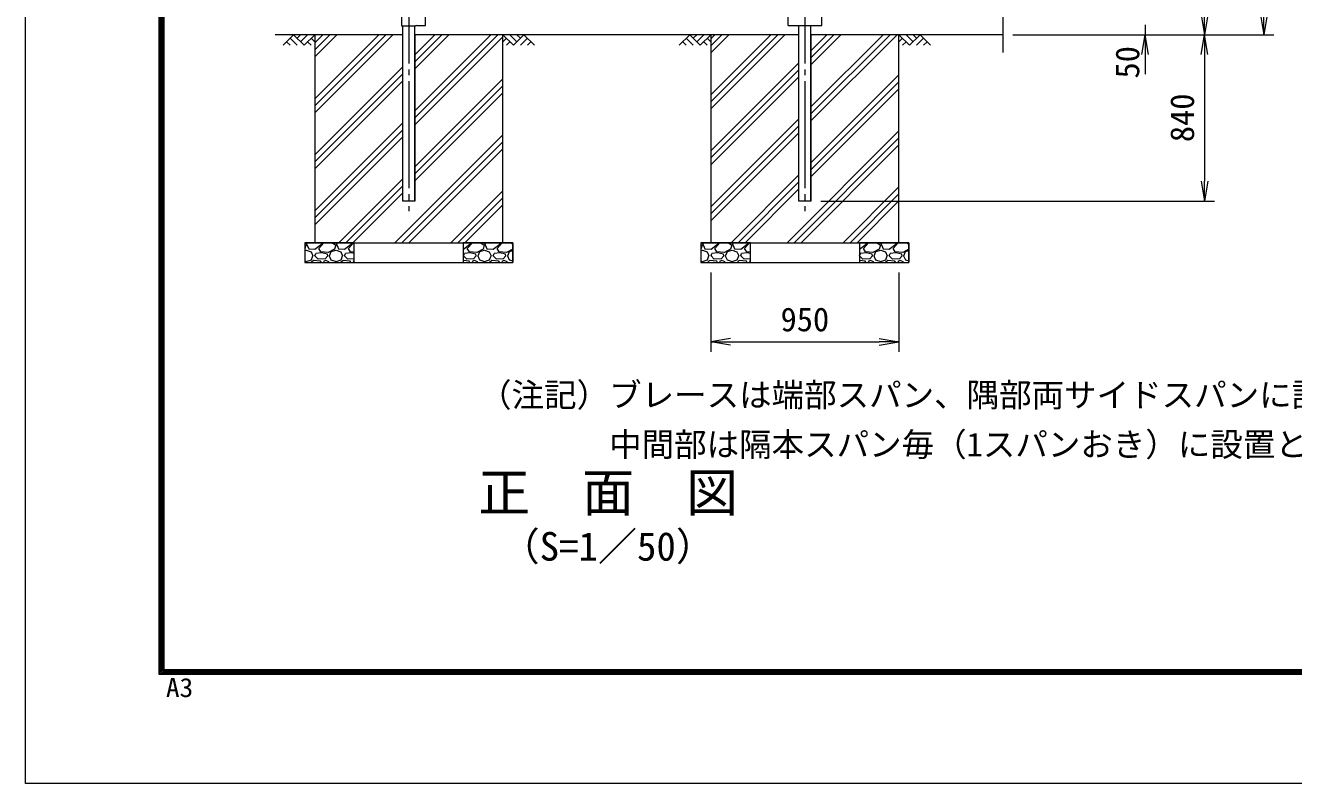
# Model space of a CAD drawing. Units: millimetres, scale not verified, with parts at other scales. Extents: x -10500 to 10500, y -7425 to 7425.
# Drawn here: x -10500 to -4097, y -7425 to -3598 of the extents above; entities that cross this region are included whole.
import ezdxf
from ezdxf.enums import TextEntityAlignment as Align

# ---------------------------------------------------------------- set-up
doc = ezdxf.new("R2010")
doc.units = ezdxf.units.MM
doc.header["$LTSCALE"] = 30
doc.linetypes.add('LONG_CHAIN', pattern=[21, 18, -1, 1, -1])
for name, color, linetype, lineweight in [('0-0_D-TTL', 7, 'Continuous', 9), ('0-1_D-TTL-TXT', 7, 'Continuous', 9), ('0-3_D-DCR-HCH', 7, 'Continuous', 9), ('0-4_D-STR1', 1, 'Continuous', 9), ('0-5_D-STR4', 7, 'Continuous', 9), ('0-6_D-BGD', 7, 'Continuous', 9), ('0-7_D-BMK', 2, 'LONG_CHAIN', 9), ('0-8_D-STR-DIM', 7, 'Continuous', 9), ('0-9_0', 7, 'Continuous', 9), ('0-A_D-STR3', 3, 'Continuous', 9)]:
    doc.layers.add(name, color=color, linetype=linetype, lineweight=lineweight)
doc.styles.add('ＭＳ ゴシック', font='')
doc.styles.get('ＭＳ ゴシック').set_extended_font_data('MS Gothic')

# ---------------------------------------------------------------- blocks, each defined once
blk = doc.blocks.new('_Open')
at = {"layer": '0-9_0'}
blk.add_line((-30, 5), (0, 0), dxfattribs=at)
blk.add_lwpolyline([(-30, -5), (0, 0), (-30, 0)], dxfattribs=at)

msp = doc.modelspace()

# ---------------------------------------------------------------- linework, layer by layer
at = {"layer": '0-0_D-TTL', "color": 2}
msp.add_lwpolyline([(-10500, 7425), (10500, 7425), (10500, -7425), (-10500, -7425)], close=True, dxfattribs=at)
at = {"layer": '0-0_D-TTL'}
for points in [[(-9825, 6875), (9825, 6875), (9825, -6875), (-9825, -6875)], [(-9818.75, 6868.75), (9818.75, 6868.75), (9818.75, -6868.75), (-9818.75, -6868.75)], [(-9812.5, 6862.5), (9812.5, 6862.5), (9812.5, -6862.5), (-9812.5, -6862.5)], [(-9806.25, 6856.25), (9806.25, 6856.25), (9806.25, -6856.25), (-9806.25, -6856.25)], [(-9800, 6850), (9800, 6850), (9800, -6850), (-9800, -6850)]]:
    msp.add_lwpolyline(points, close=True, dxfattribs=at)
at = {"layer": '0-3_D-DCR-HCH'}
for p, q in [((-9145.74, -3645), (-9198.96, -3698.21)), ((-9145.74, -3645), (-9092.53, -3698.21)), ((-9128.01, -3662.74), (-9110.27, -3645)), ((-9110.27, -3680.47), (-9074.79, -3645)), ((-9092.53, -3698.21), (-9039.32, -3645)), ((-9039.32, -3756.62), (-8927.7, -3645)), ((-9039.32, -4039.46), (-8644.86, -3645)), ((-9039.32, -3721.26), (-8963.06, -3645)), ((-9039.32, -4004.1), (-8680.22, -3645)), ((-9039.32, -3685.91), (-8998.41, -3645)), ((-9039.32, -3968.75), (-8715.57, -3645)), ((-8534.07, -3817.05), (-8362.02, -3645)), ((-8534.07, -3781.7), (-8397.37, -3645)), ((-8534.07, -4064.54), (-8114.53, -3645)), ((-8534.07, -3746.34), (-8432.73, -3645)), ((-8534.07, -4029.18), (-8149.89, -3645)), ((-8036.11, -3698.21), (-8089.32, -3645)), ((-8018.37, -3680.47), (-8053.84, -3645)), ((-7982.9, -3645), (-8036.11, -3698.21)), ((-8000.54, -3662.83), (-8018.37, -3645)), ((-7982.9, -3645), (-7929.68, -3698.21)), ((-7145.74, -3645), (-7198.96, -3698.21)), ((-7145.74, -3645), (-7092.53, -3698.21)), ((-7128.01, -3662.74), (-7110.27, -3645)), ((-7110.27, -3680.47), (-7074.79, -3645)), ((-7092.53, -3698.21), (-7039.32, -3645)), ((-7039.32, -3736.52), (-6947.8, -3645)), ((-7039.32, -4019.36), (-6664.96, -3645)), ((-7039.32, -3701.16), (-6983.16, -3645)), ((-7039.32, -3984), (-6700.32, -3645)), ((-7039.32, -3665.81), (-7018.51, -3645)), ((-7039.32, -3948.65), (-6735.67, -3645)), ((-6534.07, -3796.95), (-6382.12, -3645)), ((-6534.07, -4079.79), (-6099.28, -3645)), ((-6534.07, -3761.6), (-6417.47, -3645)), ((-6534.07, -4044.44), (-6134.63, -3645)), ((-6534.07, -3726.24), (-6452.83, -3645)), ((-6534.07, -4009.08), (-6169.99, -3645)), ((-6036.11, -3698.21), (-6089.32, -3645)), ((-6018.37, -3680.47), (-6053.84, -3645)), ((-5982.9, -3645), (-6036.11, -3698.21)), ((-6000.54, -3662.83), (-6018.37, -3645)), ((-5982.9, -3645), (-5929.68, -3698.21)), ((-9181.22, -3680.47), (-9163.4, -3698.21)), ((-9163.48, -3662.74), (-9127.84, -3698.21)), ((-9074.79, -3680.47), (-9056.98, -3698.21)), ((-9057.06, -3662.74), (-9039.32, -3680.39)), ((-8534.07, -4099.9), (-8089.32, -3655.15)), ((-8071.58, -3662.74), (-8089.32, -3680.39)), ((-8053.84, -3680.47), (-8071.66, -3698.21)), ((-7965.16, -3662.74), (-8000.8, -3698.21)), ((-7947.42, -3680.47), (-7965.24, -3698.21)), ((-7181.22, -3680.47), (-7163.4, -3698.21)), ((-7163.48, -3662.74), (-7127.84, -3698.21)), ((-7074.79, -3680.47), (-7056.98, -3698.21)), ((-7057.06, -3662.74), (-7039.32, -3680.39)), ((-6071.58, -3662.74), (-6089.32, -3680.39)), ((-6053.84, -3680.47), (-6071.66, -3698.21)), ((-5965.16, -3662.74), (-6000.8, -3698.21)), ((-5947.42, -3680.47), (-5965.24, -3698.21)), ((-9039.32, -4251.59), (-8594.57, -3806.84)), ((-7039.32, -4231.49), (-6594.57, -3786.74)), ((-7039.32, -4266.85), (-6594.57, -3822.1)), ((-9039.32, -4286.95), (-8594.57, -3842.2)), ((-9039.32, -4322.3), (-8594.57, -3877.55)), ((-8534.07, -4312.03), (-8089.32, -3867.28)), ((-8534.07, -4347.38), (-8089.32, -3902.63)), ((-7039.32, -4302.2), (-6594.57, -3857.45)), ((-6534.07, -4291.93), (-6089.32, -3847.18)), ((-6534.07, -4327.28), (-6089.32, -3882.53)), ((-8534.07, -4382.74), (-8089.32, -3937.99)), ((-6534.07, -4362.64), (-6089.32, -3917.89)), ((-9039.32, -4534.43), (-8594.57, -4089.68)), ((-7039.32, -4514.33), (-6594.57, -4069.58)), ((-9039.32, -4569.79), (-8594.57, -4125.04)), ((-9039.32, -4605.15), (-8594.57, -4160.4)), ((-8634.2, -4695), (-8089.32, -4150.12)), ((-7039.32, -4549.69), (-6594.57, -4104.94)), ((-7039.32, -4585.04), (-6594.57, -4140.29)), ((-6654.3, -4695), (-6089.32, -4130.02)), ((-8598.84, -4695), (-8089.32, -4185.48)), ((-8563.49, -4695), (-8089.32, -4220.83)), ((-6618.95, -4695), (-6089.32, -4165.37)), ((-6583.59, -4695), (-6089.32, -4200.73)), ((-6937.14, -4695), (-6594.57, -4352.43)), ((-8917.04, -4695), (-8594.57, -4372.53)), ((-8881.69, -4695), (-8594.57, -4407.88)), ((-6901.79, -4695), (-6594.57, -4387.78)), ((-6371.46, -4695), (-6089.32, -4412.86)), ((-8846.33, -4695), (-8594.57, -4443.24)), ((-8351.36, -4695), (-8089.32, -4432.96)), ((-8316, -4695), (-8089.32, -4468.32)), ((-6866.43, -4695), (-6594.57, -4423.14)), ((-6336.1, -4695), (-6089.32, -4448.22)), ((-8280.65, -4695), (-8089.32, -4503.67)), ((-6300.75, -4695), (-6089.32, -4483.57)), ((-9089.32, -4702.48), (-9083.17, -4706.74)), ((-9089.17, -4727.74), (-9089.32, -4727.82)), ((-9089.32, -4734.64), (-9081.67, -4732.24)), ((-9083.17, -4706.74), (-9089.17, -4727.74)), ((-9081.54, -4695), (-9081.67, -4697.74)), ((-9081.67, -4697.74), (-9069.67, -4726.24)), ((-9081.67, -4732.24), (-9057.67, -4741.24)), ((-9069.67, -4726.24), (-9038.17, -4727.74)), ((-9038.17, -4727.74), (-9005.17, -4702.24)), ((-9018.67, -4723.24), (-8993.25, -4695)), ((-9008.17, -4741.24), (-9018.67, -4723.24)), ((-9005.17, -4702.24), (-9002.85, -4695)), ((-8939.17, -4727.74), (-8970.67, -4744.24)), ((-8955.67, -4739.74), (-8931.67, -4732.24)), ((-8950.13, -4695), (-8933.17, -4706.74)), ((-8933.17, -4706.74), (-8939.17, -4727.74)), ((-8931.54, -4695), (-8931.67, -4697.74)), ((-8931.67, -4697.74), (-8919.67, -4726.24)), ((-8931.67, -4732.24), (-8907.67, -4741.24)), ((-8919.67, -4726.24), (-8888.17, -4727.74)), ((-8888.17, -4727.74), (-8855.17, -4702.24)), ((-8868.67, -4723.24), (-8843.25, -4695)), ((-8858.17, -4741.24), (-8868.67, -4723.24)), ((-8855.17, -4702.24), (-8852.85, -4695)), ((-8289.32, -4727.69), (-8288.17, -4727.74)), ((-8288.17, -4727.74), (-8255.17, -4702.24)), ((-8268.67, -4723.24), (-8243.25, -4695)), ((-8258.17, -4741.24), (-8268.67, -4723.24)), ((-8255.17, -4702.24), (-8252.85, -4695)), ((-8189.17, -4727.74), (-8220.67, -4744.24)), ((-8205.67, -4739.74), (-8181.67, -4732.24)), ((-8200.13, -4695), (-8183.17, -4706.74)), ((-8183.17, -4706.74), (-8189.17, -4727.74)), ((-8181.54, -4695), (-8181.67, -4697.74)), ((-8181.67, -4697.74), (-8169.67, -4726.24)), ((-8181.67, -4732.24), (-8157.67, -4741.24)), ((-8169.67, -4726.24), (-8138.17, -4727.74)), ((-8138.17, -4727.74), (-8105.17, -4702.24)), ((-8118.67, -4723.24), (-8093.25, -4695)), ((-8108.17, -4741.24), (-8118.67, -4723.24)), ((-8105.17, -4702.24), (-8102.85, -4695)), ((-8039.32, -4727.82), (-8070.67, -4744.24)), ((-8055.67, -4739.74), (-8039.32, -4734.64)), ((-8050.13, -4695), (-8039.32, -4702.48)), ((-7089.32, -4702.48), (-7083.17, -4706.74)), ((-7089.17, -4727.74), (-7089.32, -4727.82)), ((-7089.32, -4734.64), (-7081.67, -4732.24)), ((-7083.17, -4706.74), (-7089.17, -4727.74)), ((-7081.54, -4695), (-7081.67, -4697.74)), ((-7081.67, -4697.74), (-7069.67, -4726.24)), ((-7081.67, -4732.24), (-7057.67, -4741.24)), ((-7069.67, -4726.24), (-7038.17, -4727.74)), ((-7038.17, -4727.74), (-7005.17, -4702.24)), ((-7018.67, -4723.24), (-6993.25, -4695)), ((-7008.17, -4741.24), (-7018.67, -4723.24)), ((-7005.17, -4702.24), (-7002.85, -4695)), ((-6939.17, -4727.74), (-6970.67, -4744.24)), ((-6955.67, -4739.74), (-6931.67, -4732.24)), ((-6950.13, -4695), (-6933.17, -4706.74)), ((-6933.17, -4706.74), (-6939.17, -4727.74)), ((-6931.54, -4695), (-6931.67, -4697.74)), ((-6931.67, -4697.74), (-6919.67, -4726.24)), ((-6931.67, -4732.24), (-6907.67, -4741.24)), ((-6919.67, -4726.24), (-6888.17, -4727.74)), ((-6888.17, -4727.74), (-6855.17, -4702.24)), ((-6868.67, -4723.24), (-6843.25, -4695)), ((-6858.17, -4741.24), (-6868.67, -4723.24)), ((-6855.17, -4702.24), (-6852.85, -4695)), ((-6289.32, -4727.69), (-6288.17, -4727.74)), ((-6288.17, -4727.74), (-6255.17, -4702.24)), ((-6268.67, -4723.24), (-6243.25, -4695)), ((-6258.17, -4741.24), (-6268.67, -4723.24)), ((-6255.17, -4702.24), (-6252.85, -4695)), ((-6189.17, -4727.74), (-6220.67, -4744.24)), ((-6205.67, -4739.74), (-6181.67, -4732.24)), ((-6200.13, -4695), (-6183.17, -4706.74)), ((-6183.17, -4706.74), (-6189.17, -4727.74)), ((-6181.54, -4695), (-6181.67, -4697.74)), ((-6181.67, -4697.74), (-6169.67, -4726.24)), ((-6181.67, -4732.24), (-6157.67, -4741.24)), ((-6169.67, -4726.24), (-6138.17, -4727.74)), ((-6138.17, -4727.74), (-6105.17, -4702.24)), ((-6118.67, -4723.24), (-6093.25, -4695)), ((-6108.17, -4741.24), (-6118.67, -4723.24)), ((-6105.17, -4702.24), (-6102.85, -4695)), ((-6039.32, -4727.82), (-6070.67, -4744.24)), ((-6055.67, -4739.74), (-6039.32, -4734.64)), ((-6050.13, -4695), (-6039.32, -4702.48)), ((-9089.32, -4786.99), (-9081.67, -4789.24)), ((-9081.67, -4789.24), (-9056.17, -4781.74)), ((-9057.67, -4741.24), (-9048.67, -4760.74)), ((-9045.67, -4784.74), (-9056.9, -4795)), ((-9056.17, -4781.74), (-9048.67, -4760.74)), ((-9009.67, -4787.74), (-9045.67, -4784.74)), ((-9038.17, -4760.74), (-9033.67, -4748.74)), ((-9021.67, -4778.74), (-9038.17, -4760.74)), ((-9005.17, -4745.74), (-9033.67, -4748.74)), ((-8987.17, -4775.74), (-9021.67, -4778.74)), ((-9005.23, -4795), (-9009.67, -4787.74)), ((-8970.67, -4744.24), (-9008.17, -4741.24)), ((-8975.17, -4753.24), (-9005.17, -4745.74)), ((-8984.17, -4784.74), (-8994.67, -4789.24)), ((-8994.67, -4789.24), (-8992.36, -4795)), ((-8973.67, -4760.74), (-8987.17, -4775.74)), ((-8966.17, -4790.74), (-8984.17, -4784.74)), ((-8973.67, -4760.74), (-8975.17, -4753.24)), ((-8973.26, -4795), (-8966.17, -4790.74)), ((-8966.17, -4760.74), (-8957.17, -4781.74)), ((-8964.67, -4760.74), (-8955.67, -4739.74)), ((-8957.17, -4781.74), (-8931.67, -4789.24)), ((-8931.67, -4789.24), (-8906.17, -4781.74)), ((-8907.67, -4741.24), (-8898.67, -4760.74)), ((-8895.67, -4784.74), (-8906.9, -4795)), ((-8906.17, -4781.74), (-8898.67, -4760.74)), ((-8859.67, -4787.74), (-8895.67, -4784.74)), ((-8888.17, -4760.74), (-8883.67, -4748.74)), ((-8871.67, -4778.74), (-8888.17, -4760.74)), ((-8855.17, -4745.74), (-8883.67, -4748.74)), ((-8839.32, -4775.93), (-8871.67, -4778.74)), ((-8855.23, -4795), (-8859.67, -4787.74)), ((-8839.32, -4742.75), (-8858.17, -4741.24)), ((-8839.32, -4749.71), (-8855.17, -4745.74)), ((-8839.32, -4786.95), (-8844.67, -4789.24)), ((-8844.67, -4789.24), (-8842.36, -4795)), ((-8259.67, -4787.74), (-8289.32, -4785.27)), ((-8288.17, -4760.74), (-8283.67, -4748.74)), ((-8271.67, -4778.74), (-8288.17, -4760.74)), ((-8255.17, -4745.74), (-8283.67, -4748.74)), ((-8237.17, -4775.74), (-8271.67, -4778.74)), ((-8255.23, -4795), (-8259.67, -4787.74)), ((-8220.67, -4744.24), (-8258.17, -4741.24)), ((-8225.17, -4753.24), (-8255.17, -4745.74)), ((-8234.17, -4784.74), (-8244.67, -4789.24)), ((-8244.67, -4789.24), (-8242.36, -4795)), ((-8223.67, -4760.74), (-8237.17, -4775.74)), ((-8216.17, -4790.74), (-8234.17, -4784.74)), ((-8223.67, -4760.74), (-8225.17, -4753.24)), ((-8223.26, -4795), (-8216.17, -4790.74)), ((-8216.17, -4760.74), (-8207.17, -4781.74)), ((-8214.67, -4760.74), (-8205.67, -4739.74)), ((-8207.17, -4781.74), (-8181.67, -4789.24)), ((-8181.67, -4789.24), (-8156.17, -4781.74)), ((-8157.67, -4741.24), (-8148.67, -4760.74)), ((-8145.67, -4784.74), (-8156.9, -4795)), ((-8156.17, -4781.74), (-8148.67, -4760.74)), ((-8109.67, -4787.74), (-8145.67, -4784.74)), ((-8138.17, -4760.74), (-8133.67, -4748.74)), ((-8121.67, -4778.74), (-8138.17, -4760.74)), ((-8105.17, -4745.74), (-8133.67, -4748.74)), ((-8087.17, -4775.74), (-8121.67, -4778.74)), ((-8105.23, -4795), (-8109.67, -4787.74)), ((-8070.67, -4744.24), (-8108.17, -4741.24)), ((-8075.17, -4753.24), (-8105.17, -4745.74)), ((-8084.17, -4784.74), (-8094.67, -4789.24)), ((-8094.67, -4789.24), (-8092.36, -4795)), ((-8073.67, -4760.74), (-8087.17, -4775.74)), ((-8066.17, -4790.74), (-8084.17, -4784.74)), ((-8073.67, -4760.74), (-8075.17, -4753.24)), ((-8073.26, -4795), (-8066.17, -4790.74)), ((-8066.17, -4760.74), (-8057.17, -4781.74)), ((-8064.67, -4760.74), (-8055.67, -4739.74)), ((-8057.17, -4781.74), (-8039.32, -4786.99)), ((-7089.32, -4786.99), (-7081.67, -4789.24)), ((-7081.67, -4789.24), (-7056.17, -4781.74)), ((-7057.67, -4741.24), (-7048.67, -4760.74)), ((-7045.67, -4784.74), (-7056.9, -4795)), ((-7056.17, -4781.74), (-7048.67, -4760.74)), ((-7009.67, -4787.74), (-7045.67, -4784.74)), ((-7038.17, -4760.74), (-7033.67, -4748.74)), ((-7021.67, -4778.74), (-7038.17, -4760.74)), ((-7005.17, -4745.74), (-7033.67, -4748.74)), ((-6987.17, -4775.74), (-7021.67, -4778.74)), ((-7005.23, -4795), (-7009.67, -4787.74)), ((-6970.67, -4744.24), (-7008.17, -4741.24)), ((-6975.17, -4753.24), (-7005.17, -4745.74)), ((-6984.17, -4784.74), (-6994.67, -4789.24)), ((-6994.67, -4789.24), (-6992.36, -4795)), ((-6973.67, -4760.74), (-6987.17, -4775.74)), ((-6966.17, -4790.74), (-6984.17, -4784.74)), ((-6973.67, -4760.74), (-6975.17, -4753.24)), ((-6973.26, -4795), (-6966.17, -4790.74)), ((-6966.17, -4760.74), (-6957.17, -4781.74)), ((-6964.67, -4760.74), (-6955.67, -4739.74)), ((-6957.17, -4781.74), (-6931.67, -4789.24)), ((-6931.67, -4789.24), (-6906.17, -4781.74)), ((-6907.67, -4741.24), (-6898.67, -4760.74)), ((-6895.67, -4784.74), (-6906.9, -4795)), ((-6906.17, -4781.74), (-6898.67, -4760.74)), ((-6859.67, -4787.74), (-6895.67, -4784.74)), ((-6888.17, -4760.74), (-6883.67, -4748.74)), ((-6871.67, -4778.74), (-6888.17, -4760.74)), ((-6855.17, -4745.74), (-6883.67, -4748.74)), ((-6839.32, -4775.93), (-6871.67, -4778.74)), ((-6855.23, -4795), (-6859.67, -4787.74)), ((-6839.32, -4742.75), (-6858.17, -4741.24)), ((-6839.32, -4749.71), (-6855.17, -4745.74)), ((-6839.32, -4786.95), (-6844.67, -4789.24)), ((-6844.67, -4789.24), (-6842.36, -4795)), ((-6259.67, -4787.74), (-6289.32, -4785.27)), ((-6288.17, -4760.74), (-6283.67, -4748.74)), ((-6271.67, -4778.74), (-6288.17, -4760.74)), ((-6255.17, -4745.74), (-6283.67, -4748.74)), ((-6237.17, -4775.74), (-6271.67, -4778.74)), ((-6255.23, -4795), (-6259.67, -4787.74)), ((-6220.67, -4744.24), (-6258.17, -4741.24)), ((-6225.17, -4753.24), (-6255.17, -4745.74)), ((-6234.17, -4784.74), (-6244.67, -4789.24)), ((-6244.67, -4789.24), (-6242.36, -4795)), ((-6223.67, -4760.74), (-6237.17, -4775.74)), ((-6216.17, -4790.74), (-6234.17, -4784.74)), ((-6223.67, -4760.74), (-6225.17, -4753.24)), ((-6223.26, -4795), (-6216.17, -4790.74)), ((-6216.17, -4760.74), (-6207.17, -4781.74)), ((-6214.67, -4760.74), (-6205.67, -4739.74)), ((-6207.17, -4781.74), (-6181.67, -4789.24)), ((-6181.67, -4789.24), (-6156.17, -4781.74)), ((-6157.67, -4741.24), (-6148.67, -4760.74)), ((-6145.67, -4784.74), (-6156.9, -4795)), ((-6156.17, -4781.74), (-6148.67, -4760.74)), ((-6109.67, -4787.74), (-6145.67, -4784.74)), ((-6138.17, -4760.74), (-6133.67, -4748.74)), ((-6121.67, -4778.74), (-6138.17, -4760.74)), ((-6105.17, -4745.74), (-6133.67, -4748.74)), ((-6087.17, -4775.74), (-6121.67, -4778.74)), ((-6105.23, -4795), (-6109.67, -4787.74)), ((-6070.67, -4744.24), (-6108.17, -4741.24)), ((-6075.17, -4753.24), (-6105.17, -4745.74)), ((-6084.17, -4784.74), (-6094.67, -4789.24)), ((-6094.67, -4789.24), (-6092.36, -4795)), ((-6073.67, -4760.74), (-6087.17, -4775.74)), ((-6066.17, -4790.74), (-6084.17, -4784.74)), ((-6073.67, -4760.74), (-6075.17, -4753.24)), ((-6073.26, -4795), (-6066.17, -4790.74)), ((-6066.17, -4760.74), (-6057.17, -4781.74)), ((-6064.67, -4760.74), (-6055.67, -4739.74)), ((-6057.17, -4781.74), (-6039.32, -4786.99))]:
    msp.add_line(p, q, dxfattribs=at)
for points in [[(-8534.07, -4485), (-8594.57, -4485), (-8594.57, -3645), (-9039.32, -3645), (-9039.32, -4695), (-8089.32, -4695), (-8089.32, -3645), (-8534.07, -3645)], [(-6534.07, -4485), (-6594.57, -4485), (-6594.57, -3645), (-7039.32, -3645), (-7039.32, -4695), (-6089.32, -4695), (-6089.32, -3645), (-6534.07, -3645)], [(-9089.32, -4695), (-9089.32, -4795), (-8839.32, -4795), (-8839.32, -4695)], [(-8039.32, -4695), (-8289.32, -4695), (-8289.32, -4795), (-8039.32, -4795)], [(-7089.32, -4695), (-7089.32, -4795), (-6839.32, -4795), (-6839.32, -4695)], [(-6039.32, -4695), (-6289.32, -4695), (-6289.32, -4795), (-6039.32, -4795)]]:
    msp.add_lwpolyline(points, close=True, dxfattribs=at)
at = {"layer": '0-4_D-STR1'}
for p, q in [((-8594.57, -4485), (-8594.57, -3600.9)), ((-8534.07, -4485), (-8534.07, -3600.9)), ((-6534.07, -4485), (-6534.07, -3598.4)), ((-8534.07, -4485), (-8594.57, -4485)), ((-6538.92, -4485), (-6589.72, -4485))]:
    msp.add_line(p, q, dxfattribs=at)
msp.add_lwpolyline([(-6534.07, -4485), (-6594.57, -4485), (-6594.57, -3598.4)], dxfattribs=at)
at = {"layer": '0-5_D-STR4'}
for p, q in [((-8594.57, -3645), (-9039.32, -3645)), ((-9039.32, -3645), (-9039.32, -4695)), ((-8089.32, -3645), (-8534.07, -3645)), ((-8089.32, -4695), (-8089.32, -3645)), ((-6594.57, -3645), (-7039.32, -3645)), ((-7039.32, -3645), (-7039.32, -4695)), ((-6089.32, -3645), (-6534.07, -3645)), ((-6089.32, -4695), (-6089.32, -3645)), ((-9089.32, -4695), (-8039.32, -4695)), ((-9089.32, -4695), (-9089.32, -4795)), ((-8039.32, -4695), (-8039.32, -4795)), ((-7089.32, -4695), (-6039.32, -4695)), ((-7089.32, -4695), (-7089.32, -4795)), ((-6039.32, -4695), (-6039.32, -4795)), ((-9089.32, -4795), (-8039.32, -4795)), ((-7089.32, -4795), (-6039.32, -4795))]:
    msp.add_line(p, q, dxfattribs=at)
at = {"layer": '0-6_D-BGD'}
for p, q in [((-9039.32, -3645), (-9239.32, -3645)), ((-7039.32, -3645), (-8089.32, -3645)), ((-5564.32, -3645), (-6089.32, -3645))]:
    msp.add_line(p, q, dxfattribs=at)
at = {"layer": '0-7_D-BMK'}
for p, q in [((-8564.32, 3050), (-8564.32, -4535)), ((-6564.32, 3050), (-6564.32, -4535))]:
    msp.add_line(p, q, dxfattribs=at)
at = {"layer": '0-8_D-STR-DIM'}
for p, q in [((-5564.32, -2145.65), (-5564.32, -3735)), ((-5514.32, -3645), (-4796.63, -3645)), ((-5514.32, -3645), (-4496.63, -3645)), ((-5514.32, -3645), (-4197.45, -3645)), ((-5514.32, -3645), (-4496.63, -3645)), ((-4846.63, -3595), (-4846.63, -3645)), ((-4846.63, -3745), (-4846.63, -3845)), ((-4546.63, -3745), (-4546.63, -4385)), ((-6484.07, -4485), (-4496.63, -4485)), ((-7039.32, -4845), (-7039.32, -5245)), ((-6089.32, -4845), (-6089.32, -5245)), ((-6939.32, -5195), (-6189.32, -5195))]:
    msp.add_line(p, q, dxfattribs=at)
at = {"layer": '0-A_D-STR3'}
for p, q in [((-8600.42, -3550.9), (-8600.42, -3600.9)), ((-8479.32, -3597.9), (-8479.32, -3553.9)), ((-6649.32, -3597.9), (-6649.32, -3553.9)), ((-6479.32, -3597.9), (-6479.32, -3553.9)), ((-8600.42, -3600.9), (-8530.52, -3600.9)), ((-8524.52, -3597.9), (-8530.52, -3600.9)), ((-8524.52, -3597.9), (-8479.32, -3597.9)), ((-6649.32, -3597.9), (-6598.12, -3597.9)), ((-6598.12, -3598.4), (-6599.12, -3597.9)), ((-6530.52, -3597.9), (-6479.32, -3597.9))]:
    msp.add_line(p, q, dxfattribs=at)
msp.add_lwpolyline([(-6598.12, -3598.4), (-6530.52, -3598.4), (-6529.52, -3597.9)], dxfattribs=at)

# ---------------------------------------------------------------- block references
at = {"layer": '0-8_D-STR-DIM', "xscale": 3.333333, "yscale": 3.333333}
for p, rotation in [((-4546.63, -3645), 270), ((-4247.45, -3645), 270), ((-4846.63, -3645), 90), ((-4546.63, -3645), 90), ((-4546.63, -4485), 270), ((-7039.32, -5195), 180)]:
    msp.add_blockref('_Open', p, dxfattribs=dict(at, rotation=rotation))
msp.add_blockref('_Open', (-6089.32, -5195), dxfattribs=at)

# ---------------------------------------------------------------- texts
at = {"layer": '0-0_D-TTL', "style": 'ＭＳ ゴシック', "width": 1.05}
msp.add_text('A3', height=96.21, dxfattribs=at).set_placement((-9790.22, -7017.03), align=Align.BOTTOM_LEFT)
at = {"layer": '0-1_D-TTL-TXT', "style": 'ＭＳ ゴシック'}
for s, height, p in [('（注記）ブレースは端部スパン、隅部両サイドスパンに設置し、', 120.3, (-8209.13, -5559.33)), ('\u3000\u3000\u3000\u3000中間部は隔本スパン毎（1スパンおき）に設置とする。', 120.3, (-8209.13, -5809.33)), ('正\u3000面\u3000図', 192.4, (-8214.07, -6109.91)), ('（S=1／50）', 144.3, (-8100.36, -6342.89))]:
    msp.add_text(s, height=height, dxfattribs=at).set_placement(p, align=Align.BOTTOM_LEFT)
at = {"layer": '0-8_D-STR-DIM', "style": 'ＭＳ ゴシック'}
for s, p in [('50', (-4840, -3865.98)), ('840', (-4563.5, -4187.19))]:
    msp.add_text(s, height=120.3, rotation=90, dxfattribs=at).set_placement(p, align=Align.BOTTOM_LEFT)
msp.add_text('950', height=120.3, dxfattribs=at).set_placement((-6687.13, -5178.13), align=Align.BOTTOM_LEFT)

doc.saveas('drawing.dxf')
